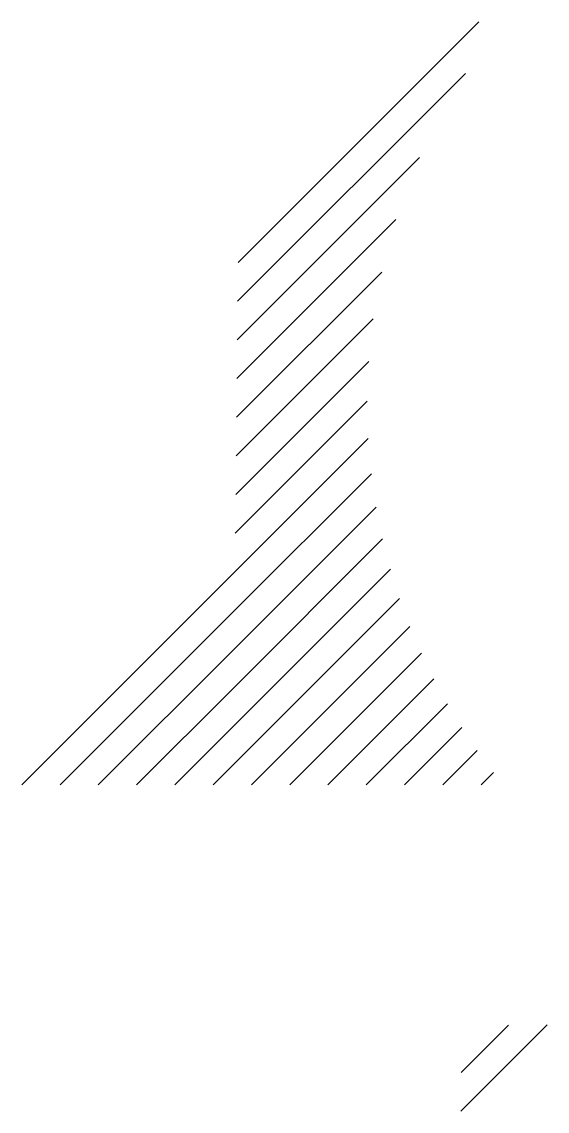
# Model space of a CAD drawing. Header units: centimetres. Extents: x -79 to 365, y -14 to 140.
# Drawn here: x 83.34 to 85.76, y 135.33 to 140.36 of the extents above; entities that cross this region are included whole.
import ezdxf

# ---------------------------------------------------------------- set-up
doc = ezdxf.new("R2010")
doc.units = ezdxf.units.CM
doc.header["$MEASUREMENT"] = 0

msp = doc.modelspace()

# ---------------------------------------------------------------- linework, layer by layer
at = {"color": 7, "linetype": 'Continuous', "true_color": 0xffffff}
for p, q in [((84.33517, 139.24696), (85.4478, 140.35958)), ((84.33335, 139.06835), (85.38558, 140.12058)), ((84.33152, 138.88975), (85.17363, 139.73186)), ((84.3297, 138.71115), (85.06447, 139.44592)), ((84.32787, 138.53255), (84.99876, 139.20343)), ((84.32605, 138.35395), (84.95941, 138.98731)), ((84.32422, 138.17534), (84.93858, 138.78971)), ((84.3224, 137.99674), (84.9319, 138.60625)), ((84.32057, 137.81814), (84.93663, 138.4342)), ((84.31875, 137.63954), (84.95091, 138.2717)), ((84.31692, 137.46094), (84.97342, 138.11743)), ((84.3151, 137.28234), (85.00318, 137.97042)), ((83.33621, 136.83378), (84.32057, 137.81814)), ((84.31327, 137.10373), (85.03947, 137.82993)), ((84.31145, 136.92513), (85.0817, 137.69538)), ((83.51299, 136.83378), (84.31875, 137.63954)), ((84.39687, 136.83378), (85.12941, 137.56632)), ((83.68976, 136.83378), (84.31692, 137.46094)), ((84.57365, 136.83378), (85.18225, 137.44238)), ((84.75043, 136.83378), (85.23992, 137.32328)), ((83.86654, 136.83378), (84.3151, 137.28234)), ((84.9272, 136.83378), (85.30219, 137.20877)), ((84.04332, 136.83378), (84.31327, 137.10373)), ((85.10398, 136.83378), (85.36887, 137.09867)), ((85.28076, 136.83378), (85.43981, 136.99284)), ((84.2201, 136.83378), (84.31145, 136.92513)), ((85.45753, 136.83378), (85.5149, 136.89115)), ((85.3643, 135.32634), (85.76334, 135.72538)), ((85.36604, 135.50486), (85.58482, 135.72363))]:
    msp.add_line(p, q, dxfattribs=at)

doc.saveas('drawing.dxf')
